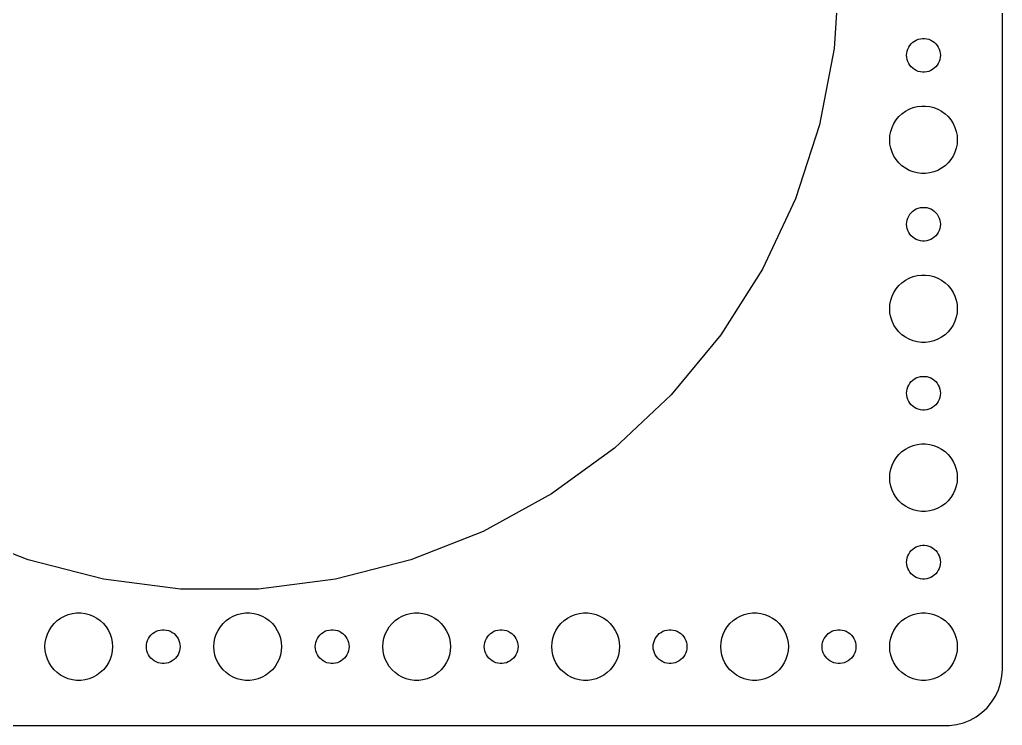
# Model space of a CAD drawing. Header units: metres. Extents: x -300 to 300, y -67 to 67.
# Drawn here: x 212.3 to 299.5, y -67 to -4.3 of the extents above; entities that cross this region are included whole.
import ezdxf

# ---------------------------------------------------------------- set-up
doc = ezdxf.new("R2010")
doc.units = ezdxf.units.M

msp = doc.modelspace()

# ---------------------------------------------------------------- linework, layer by layer
for p, q in [((299.5, -62), (299.5, 62)), ((285, 0), (284.566, -6.89333)), ((291.861, -6.14275), (292.036, -6.07341)), ((292.036, -6.07341), (292.219, -6.02657)), ((292.219, -6.02657), (292.406, -6.00294)), ((292.406, -6.00294), (292.594, -6.00294)), ((292.594, -6.00294), (292.781, -6.02657)), ((292.781, -6.02657), (292.964, -6.07341)), ((292.964, -6.07341), (293.139, -6.14275)), ((284.566, -6.89333), (283.272, -13.6779)), ((291.047, -7.12695), (291.105, -6.9478)), ((291.105, -6.9478), (291.186, -6.77736)), ((291.186, -6.77736), (291.286, -6.61832)), ((291.286, -6.61832), (291.407, -6.47318)), ((291.407, -6.47318), (291.544, -6.34422)), ((291.544, -6.34422), (291.696, -6.23351)), ((291.696, -6.23351), (291.861, -6.14275)), ((293.139, -6.14275), (293.304, -6.23351)), ((293.304, -6.23351), (293.456, -6.34422)), ((293.456, -6.34422), (293.593, -6.47318)), ((293.593, -6.47318), (293.714, -6.61832)), ((293.714, -6.61832), (293.814, -6.77736)), ((293.814, -6.77736), (293.895, -6.9478)), ((293.895, -6.9478), (293.953, -7.12695)), ((291, -7.5), (291.012, -7.312)), ((291.012, -7.68799), (291, -7.5)), ((291.012, -7.312), (291.047, -7.12695)), ((291.047, -7.87303), (291.012, -7.68799)), ((293.953, -7.12695), (293.988, -7.312)), ((293.988, -7.68799), (293.953, -7.87303)), ((293.988, -7.312), (294, -7.5)), ((294, -7.5), (293.988, -7.68799)), ((291.105, -8.05219), (291.047, -7.87303)), ((291.186, -8.22263), (291.105, -8.05219)), ((291.286, -8.38167), (291.186, -8.22263)), ((291.407, -8.52681), (291.286, -8.38167)), ((291.544, -8.65576), (291.407, -8.52681)), ((291.696, -8.76648), (291.544, -8.65576)), ((293.456, -8.65576), (293.304, -8.76648)), ((293.593, -8.52681), (293.456, -8.65576)), ((293.714, -8.38167), (293.593, -8.52681)), ((293.814, -8.22263), (293.714, -8.38167)), ((293.895, -8.05219), (293.814, -8.22263)), ((293.953, -7.87303), (293.895, -8.05219)), ((291.861, -8.85724), (291.696, -8.76648)), ((292.036, -8.92657), (291.861, -8.85724)), ((292.219, -8.97342), (292.036, -8.92657)), ((292.406, -8.99704), (292.219, -8.97342)), ((292.594, -8.99704), (292.406, -8.99704)), ((292.781, -8.97342), (292.594, -8.99704)), ((292.964, -8.92657), (292.781, -8.97342)), ((293.139, -8.85724), (292.964, -8.92657)), ((293.304, -8.76648), (293.139, -8.85724)), ((291.223, -12.2855), (291.573, -12.1468)), ((291.573, -12.1468), (291.938, -12.0531)), ((291.938, -12.0531), (292.312, -12.0059)), ((292.312, -12.0059), (292.688, -12.0059)), ((292.688, -12.0059), (293.062, -12.0531)), ((293.062, -12.0531), (293.427, -12.1468)), ((293.427, -12.1468), (293.777, -12.2855)), ((290.073, -13.2366), (290.313, -12.9464)), ((290.313, -12.9464), (290.588, -12.6884)), ((290.588, -12.6884), (290.893, -12.467)), ((290.893, -12.467), (291.223, -12.2855)), ((293.777, -12.2855), (294.107, -12.467)), ((294.107, -12.467), (294.412, -12.6884)), ((294.412, -12.6884), (294.687, -12.9464)), ((294.687, -12.9464), (294.927, -13.2366)), ((283.272, -13.6779), (281.138, -20.2468)), ((289.594, -14.2539), (289.711, -13.8956)), ((289.711, -13.8956), (289.871, -13.5547)), ((289.871, -13.5547), (290.073, -13.2366)), ((294.927, -13.2366), (295.129, -13.5547)), ((295.129, -13.5547), (295.289, -13.8956)), ((295.289, -13.8956), (295.406, -14.2539)), ((289.5, -15), (289.524, -14.624)), ((289.524, -14.624), (289.594, -14.2539)), ((295.406, -14.2539), (295.476, -14.624)), ((295.476, -14.624), (295.5, -15)), ((289.524, -15.376), (289.5, -15)), ((289.594, -15.7461), (289.524, -15.376)), ((295.476, -15.376), (295.406, -15.7461)), ((295.5, -15), (295.476, -15.376)), ((289.711, -16.1044), (289.594, -15.7461)), ((289.871, -16.4453), (289.711, -16.1044)), ((290.073, -16.7634), (289.871, -16.4453)), ((295.129, -16.4453), (294.927, -16.7634)), ((295.289, -16.1044), (295.129, -16.4453)), ((295.406, -15.7461), (295.289, -16.1044)), ((290.313, -17.0536), (290.073, -16.7634)), ((290.588, -17.3115), (290.313, -17.0536)), ((290.893, -17.533), (290.588, -17.3115)), ((294.412, -17.3115), (294.107, -17.533)), ((294.687, -17.0536), (294.412, -17.3115)), ((294.927, -16.7634), (294.687, -17.0536)), ((291.223, -17.7145), (290.893, -17.533)), ((291.573, -17.8532), (291.223, -17.7145)), ((291.938, -17.9469), (291.573, -17.8532)), ((292.312, -17.9941), (291.938, -17.9469)), ((292.688, -17.9941), (292.312, -17.9941)), ((293.062, -17.9469), (292.688, -17.9941)), ((293.427, -17.8532), (293.062, -17.9469)), ((293.777, -17.7145), (293.427, -17.8532)), ((294.107, -17.533), (293.777, -17.7145)), ((281.138, -20.2468), (278.197, -26.4964)), ((291.105, -21.9478), (291.186, -21.7774)), ((291.186, -21.7774), (291.286, -21.6183)), ((291.286, -21.6183), (291.407, -21.4732)), ((291.407, -21.4732), (291.544, -21.3442)), ((291.544, -21.3442), (291.696, -21.2335)), ((291.696, -21.2335), (291.861, -21.1427)), ((291.861, -21.1427), (292.036, -21.0734)), ((292.036, -21.0734), (292.219, -21.0266)), ((292.219, -21.0266), (292.406, -21.003)), ((292.406, -21.003), (292.594, -21.003)), ((292.594, -21.003), (292.781, -21.0266)), ((292.781, -21.0266), (292.964, -21.0734)), ((292.964, -21.0734), (293.139, -21.1427)), ((293.139, -21.1427), (293.304, -21.2335)), ((293.304, -21.2335), (293.456, -21.3442)), ((293.456, -21.3442), (293.593, -21.4732)), ((293.593, -21.4732), (293.714, -21.6183)), ((293.714, -21.6183), (293.814, -21.7774)), ((293.814, -21.7774), (293.895, -21.9478)), ((291, -22.5), (291.012, -22.312)), ((291.012, -22.688), (291, -22.5)), ((291.012, -22.312), (291.047, -22.127)), ((291.047, -22.127), (291.105, -21.9478)), ((293.895, -21.9478), (293.953, -22.127)), ((293.953, -22.127), (293.988, -22.312)), ((293.988, -22.312), (294, -22.5)), ((294, -22.5), (293.988, -22.688)), ((291.047, -22.873), (291.012, -22.688)), ((291.105, -23.0522), (291.047, -22.873)), ((291.186, -23.2226), (291.105, -23.0522)), ((291.286, -23.3817), (291.186, -23.2226)), ((291.407, -23.5268), (291.286, -23.3817)), ((291.544, -23.6558), (291.407, -23.5268)), ((293.593, -23.5268), (293.456, -23.6558)), ((293.714, -23.3817), (293.593, -23.5268)), ((293.814, -23.2226), (293.714, -23.3817)), ((293.895, -23.0522), (293.814, -23.2226)), ((293.953, -22.873), (293.895, -23.0522)), ((293.988, -22.688), (293.953, -22.873)), ((291.696, -23.7665), (291.544, -23.6558)), ((291.861, -23.8572), (291.696, -23.7665)), ((292.036, -23.9266), (291.861, -23.8572)), ((292.219, -23.9734), (292.036, -23.9266)), ((292.406, -23.997), (292.219, -23.9734)), ((292.594, -23.997), (292.406, -23.997)), ((292.781, -23.9734), (292.594, -23.997)), ((292.964, -23.9266), (292.781, -23.9734)), ((293.139, -23.8572), (292.964, -23.9266)), ((293.304, -23.7665), (293.139, -23.8572)), ((293.456, -23.6558), (293.304, -23.7665)), ((278.197, -26.4964), (274.496, -32.3282)), ((291.938, -27.0531), (292.312, -27.0059)), ((292.312, -27.0059), (292.688, -27.0059)), ((292.688, -27.0059), (293.062, -27.0531)), ((290.313, -27.9464), (290.588, -27.6884)), ((290.588, -27.6884), (290.893, -27.467)), ((290.893, -27.467), (291.223, -27.2855)), ((291.223, -27.2855), (291.573, -27.1468)), ((291.573, -27.1468), (291.938, -27.0531)), ((293.062, -27.0531), (293.427, -27.1468)), ((293.427, -27.1468), (293.777, -27.2855)), ((293.777, -27.2855), (294.107, -27.467)), ((294.107, -27.467), (294.412, -27.6884)), ((294.412, -27.6884), (294.687, -27.9464)), ((289.711, -28.8956), (289.871, -28.5547)), ((289.871, -28.5547), (290.073, -28.2366)), ((290.073, -28.2366), (290.313, -27.9464)), ((294.687, -27.9464), (294.927, -28.2366)), ((294.927, -28.2366), (295.129, -28.5547)), ((295.129, -28.5547), (295.289, -28.8956)), ((289.5, -30), (289.524, -29.624)), ((289.524, -29.624), (289.594, -29.2539)), ((289.594, -29.2539), (289.711, -28.8956)), ((295.289, -28.8956), (295.406, -29.2539)), ((295.406, -29.2539), (295.476, -29.624)), ((295.476, -29.624), (295.5, -30)), ((289.524, -30.376), (289.5, -30)), ((289.594, -30.7461), (289.524, -30.376)), ((295.476, -30.376), (295.406, -30.7461)), ((295.5, -30), (295.476, -30.376)), ((289.711, -31.1044), (289.594, -30.7461)), ((289.871, -31.4453), (289.711, -31.1044)), ((295.289, -31.1044), (295.129, -31.4453)), ((295.406, -30.7461), (295.289, -31.1044)), ((290.073, -31.7634), (289.871, -31.4453)), ((290.313, -32.0536), (290.073, -31.7634)), ((290.588, -32.3115), (290.313, -32.0536)), ((294.687, -32.0536), (294.412, -32.3115)), ((294.927, -31.7634), (294.687, -32.0536)), ((295.129, -31.4453), (294.927, -31.7634)), ((274.496, -32.3282), (270.093, -37.6501)), ((290.893, -32.533), (290.588, -32.3115)), ((291.223, -32.7145), (290.893, -32.533)), ((291.573, -32.8532), (291.223, -32.7145)), ((291.938, -32.9469), (291.573, -32.8532)), ((292.312, -32.9941), (291.938, -32.9469)), ((292.688, -32.9941), (292.312, -32.9941)), ((293.062, -32.9469), (292.688, -32.9941)), ((293.427, -32.8532), (293.062, -32.9469)), ((293.777, -32.7145), (293.427, -32.8532)), ((294.107, -32.533), (293.777, -32.7145)), ((294.412, -32.3115), (294.107, -32.533)), ((291.186, -36.7774), (291.286, -36.6183)), ((291.286, -36.6183), (291.407, -36.4732)), ((291.407, -36.4732), (291.544, -36.3442)), ((291.544, -36.3442), (291.696, -36.2335)), ((291.696, -36.2335), (291.861, -36.1428)), ((291.861, -36.1428), (292.036, -36.0734)), ((292.036, -36.0734), (292.219, -36.0266)), ((292.219, -36.0266), (292.406, -36.003)), ((292.406, -36.003), (292.594, -36.003)), ((292.594, -36.003), (292.781, -36.0266)), ((292.781, -36.0266), (292.964, -36.0734)), ((292.964, -36.0734), (293.139, -36.1428)), ((293.139, -36.1428), (293.304, -36.2335)), ((293.304, -36.2335), (293.456, -36.3442)), ((293.456, -36.3442), (293.593, -36.4732)), ((293.593, -36.4732), (293.714, -36.6183)), ((293.714, -36.6183), (293.814, -36.7774)), ((291, -37.5), (291.012, -37.312)), ((291.012, -37.688), (291, -37.5)), ((291.012, -37.312), (291.047, -37.127)), ((291.047, -37.127), (291.105, -36.9478)), ((291.105, -36.9478), (291.186, -36.7774)), ((293.814, -36.7774), (293.895, -36.9478)), ((293.895, -36.9478), (293.953, -37.127)), ((293.953, -37.127), (293.988, -37.312)), ((293.988, -37.312), (294, -37.5)), ((294, -37.5), (293.988, -37.688)), ((270.093, -37.6501), (265.058, -42.3782)), ((291.047, -37.873), (291.012, -37.688)), ((291.105, -38.0522), (291.047, -37.873)), ((291.186, -38.2226), (291.105, -38.0522)), ((291.286, -38.3817), (291.186, -38.2226)), ((291.407, -38.5268), (291.286, -38.3817)), ((293.714, -38.3817), (293.593, -38.5268)), ((293.814, -38.2226), (293.714, -38.3817)), ((293.895, -38.0522), (293.814, -38.2226)), ((293.953, -37.873), (293.895, -38.0522)), ((293.988, -37.688), (293.953, -37.873)), ((291.544, -38.6558), (291.407, -38.5268)), ((291.696, -38.7665), (291.544, -38.6558)), ((291.861, -38.8572), (291.696, -38.7665)), ((292.036, -38.9266), (291.861, -38.8572)), ((292.219, -38.9734), (292.036, -38.9266)), ((292.406, -38.997), (292.219, -38.9734)), ((292.594, -38.997), (292.406, -38.997)), ((292.781, -38.9734), (292.594, -38.997)), ((292.964, -38.9266), (292.781, -38.9734)), ((293.139, -38.8572), (292.964, -38.9266)), ((293.304, -38.7665), (293.139, -38.8572)), ((293.456, -38.6558), (293.304, -38.7665)), ((293.593, -38.5268), (293.456, -38.6558)), ((265.058, -42.3782), (259.47, -46.438)), ((290.313, -42.9464), (290.588, -42.6885)), ((290.588, -42.6885), (290.893, -42.467)), ((290.893, -42.467), (291.223, -42.2855)), ((291.223, -42.2855), (291.573, -42.1468)), ((291.573, -42.1468), (291.938, -42.0531)), ((291.938, -42.0531), (292.312, -42.0059)), ((292.312, -42.0059), (292.688, -42.0059)), ((292.688, -42.0059), (293.062, -42.0531)), ((293.062, -42.0531), (293.427, -42.1468)), ((293.427, -42.1468), (293.777, -42.2855)), ((293.777, -42.2855), (294.107, -42.467)), ((294.107, -42.467), (294.412, -42.6885)), ((294.412, -42.6885), (294.687, -42.9464)), ((289.711, -43.8956), (289.871, -43.5547)), ((289.871, -43.5547), (290.073, -43.2366)), ((290.073, -43.2366), (290.313, -42.9464)), ((294.687, -42.9464), (294.927, -43.2366)), ((294.927, -43.2366), (295.129, -43.5547)), ((295.129, -43.5547), (295.289, -43.8956)), ((289.524, -44.624), (289.594, -44.2539)), ((289.594, -44.2539), (289.711, -43.8956)), ((295.289, -43.8956), (295.406, -44.2539)), ((295.406, -44.2539), (295.476, -44.624)), ((289.5, -45), (289.524, -44.624)), ((289.524, -45.376), (289.5, -45)), ((295.476, -44.624), (295.5, -45)), ((295.5, -45), (295.476, -45.376)), ((289.594, -45.7461), (289.524, -45.376)), ((289.711, -46.1044), (289.594, -45.7461)), ((289.871, -46.4453), (289.711, -46.1044)), ((295.289, -46.1044), (295.129, -46.4453)), ((295.406, -45.7461), (295.289, -46.1044)), ((295.476, -45.376), (295.406, -45.7461)), ((259.47, -46.438), (253.418, -49.7655)), ((290.073, -46.7634), (289.871, -46.4453)), ((290.313, -47.0536), (290.073, -46.7634)), ((290.588, -47.3115), (290.313, -47.0536)), ((294.687, -47.0536), (294.412, -47.3115)), ((294.927, -46.7634), (294.687, -47.0536)), ((295.129, -46.4453), (294.927, -46.7634)), ((290.893, -47.533), (290.588, -47.3115)), ((291.223, -47.7145), (290.893, -47.533)), ((291.573, -47.8532), (291.223, -47.7145)), ((291.938, -47.9469), (291.573, -47.8532)), ((292.312, -47.9941), (291.938, -47.9469)), ((293.062, -47.9469), (292.688, -47.9941)), ((293.427, -47.8532), (293.062, -47.9469)), ((293.777, -47.7145), (293.427, -47.8532)), ((294.107, -47.533), (293.777, -47.7145)), ((294.412, -47.3115), (294.107, -47.533)), ((292.688, -47.9941), (292.312, -47.9941)), ((213.004, -52.3081), (206.582, -49.7655)), ((253.418, -49.7655), (246.996, -52.3081)), ((291.286, -51.6183), (291.407, -51.4732)), ((291.407, -51.4732), (291.544, -51.3442)), ((291.544, -51.3442), (291.696, -51.2335)), ((291.696, -51.2335), (291.861, -51.1428)), ((291.861, -51.1428), (292.036, -51.0734)), ((292.036, -51.0734), (292.219, -51.0266)), ((292.219, -51.0266), (292.406, -51.003)), ((292.406, -51.003), (292.594, -51.003)), ((292.594, -51.003), (292.781, -51.0266)), ((292.781, -51.0266), (292.964, -51.0734)), ((292.964, -51.0734), (293.139, -51.1428)), ((293.139, -51.1428), (293.304, -51.2335)), ((293.304, -51.2335), (293.456, -51.3442)), ((293.456, -51.3442), (293.593, -51.4732)), ((293.593, -51.4732), (293.714, -51.6183)), ((219.694, -54.0258), (213.004, -52.3081)), ((246.996, -52.3081), (240.306, -54.0258)), ((291, -52.5), (291.012, -52.312)), ((291.012, -52.312), (291.047, -52.127)), ((291.047, -52.127), (291.105, -51.9478)), ((291.105, -51.9478), (291.186, -51.7774)), ((291.186, -51.7774), (291.286, -51.6183)), ((293.714, -51.6183), (293.814, -51.7774)), ((293.814, -51.7774), (293.895, -51.9478)), ((293.895, -51.9478), (293.953, -52.127)), ((293.953, -52.127), (293.988, -52.312)), ((293.988, -52.312), (294, -52.5)), ((291.012, -52.688), (291, -52.5)), ((291.047, -52.873), (291.012, -52.688)), ((291.105, -53.0522), (291.047, -52.873)), ((291.186, -53.2226), (291.105, -53.0522)), ((293.895, -53.0522), (293.814, -53.2226)), ((293.953, -52.873), (293.895, -53.0522)), ((293.988, -52.688), (293.953, -52.873)), ((294, -52.5), (293.988, -52.688)), ((226.547, -54.8915), (219.694, -54.0258)), ((240.306, -54.0258), (233.453, -54.8915)), ((291.286, -53.3817), (291.186, -53.2226)), ((291.407, -53.5268), (291.286, -53.3817)), ((291.544, -53.6558), (291.407, -53.5268)), ((291.696, -53.7665), (291.544, -53.6558)), ((291.861, -53.8572), (291.696, -53.7665)), ((292.036, -53.9266), (291.861, -53.8572)), ((292.219, -53.9734), (292.036, -53.9266)), ((292.406, -53.997), (292.219, -53.9734)), ((292.594, -53.997), (292.406, -53.997)), ((292.781, -53.9734), (292.594, -53.997)), ((292.964, -53.9266), (292.781, -53.9734)), ((293.139, -53.8572), (292.964, -53.9266)), ((293.304, -53.7665), (293.139, -53.8572)), ((293.456, -53.6558), (293.304, -53.7665)), ((293.593, -53.5268), (293.456, -53.6558)), ((293.714, -53.3817), (293.593, -53.5268)), ((293.814, -53.2226), (293.714, -53.3817)), ((233.453, -54.8915), (226.547, -54.8915)), ((215.588, -57.6885), (215.893, -57.467)), ((215.893, -57.467), (216.223, -57.2855)), ((216.223, -57.2855), (216.573, -57.1468)), ((216.573, -57.1468), (216.938, -57.0531)), ((216.938, -57.0531), (217.312, -57.0059)), ((217.312, -57.0059), (217.688, -57.0059)), ((217.688, -57.0059), (218.062, -57.0531)), ((218.062, -57.0531), (218.427, -57.1468)), ((218.427, -57.1468), (218.777, -57.2855)), ((218.777, -57.2855), (219.107, -57.467)), ((219.107, -57.467), (219.412, -57.6885)), ((230.588, -57.6885), (230.893, -57.467)), ((230.893, -57.467), (231.223, -57.2855)), ((231.223, -57.2855), (231.573, -57.1468)), ((231.573, -57.1468), (231.938, -57.0531)), ((231.938, -57.0531), (232.312, -57.0059)), ((232.312, -57.0059), (232.688, -57.0059)), ((232.688, -57.0059), (233.062, -57.0531)), ((233.062, -57.0531), (233.427, -57.1468)), ((233.427, -57.1468), (233.777, -57.2855)), ((233.777, -57.2855), (234.107, -57.467)), ((234.107, -57.467), (234.412, -57.6885)), ((245.588, -57.6885), (245.893, -57.467)), ((245.893, -57.467), (246.223, -57.2855)), ((246.223, -57.2855), (246.573, -57.1468)), ((246.573, -57.1468), (246.938, -57.0531)), ((246.938, -57.0531), (247.312, -57.0059)), ((247.312, -57.0059), (247.688, -57.0059)), ((247.688, -57.0059), (248.062, -57.0531)), ((248.062, -57.0531), (248.427, -57.1468)), ((248.427, -57.1468), (248.777, -57.2855)), ((248.777, -57.2855), (249.107, -57.467)), ((249.107, -57.467), (249.412, -57.6885)), ((260.588, -57.6885), (260.893, -57.467)), ((260.893, -57.467), (261.223, -57.2855)), ((261.223, -57.2855), (261.573, -57.1468)), ((261.573, -57.1468), (261.938, -57.0531)), ((261.938, -57.0531), (262.312, -57.0059)), ((262.312, -57.0059), (262.688, -57.0059)), ((262.688, -57.0059), (263.062, -57.0531)), ((263.062, -57.0531), (263.427, -57.1468)), ((263.427, -57.1468), (263.777, -57.2855)), ((263.777, -57.2855), (264.107, -57.467)), ((264.107, -57.467), (264.412, -57.6885)), ((275.588, -57.6885), (275.893, -57.467)), ((275.893, -57.467), (276.223, -57.2855)), ((276.223, -57.2855), (276.573, -57.1468)), ((276.573, -57.1468), (276.938, -57.0531)), ((276.938, -57.0531), (277.312, -57.0059)), ((277.312, -57.0059), (277.688, -57.0059)), ((277.688, -57.0059), (278.062, -57.0531)), ((278.062, -57.0531), (278.427, -57.1468)), ((278.427, -57.1468), (278.777, -57.2855)), ((278.777, -57.2855), (279.107, -57.467)), ((279.107, -57.467), (279.412, -57.6885)), ((290.588, -57.6885), (290.893, -57.467)), ((290.893, -57.467), (291.223, -57.2855)), ((291.223, -57.2855), (291.573, -57.1468)), ((291.573, -57.1468), (291.938, -57.0531)), ((291.938, -57.0531), (292.312, -57.0059)), ((292.312, -57.0059), (292.688, -57.0059)), ((292.688, -57.0059), (293.062, -57.0531)), ((293.062, -57.0531), (293.427, -57.1468)), ((293.427, -57.1468), (293.777, -57.2855)), ((293.777, -57.2855), (294.107, -57.467)), ((294.107, -57.467), (294.412, -57.6885)), ((214.871, -58.5547), (215.073, -58.2366)), ((215.073, -58.2366), (215.313, -57.9464)), ((215.313, -57.9464), (215.588, -57.6885)), ((219.412, -57.6885), (219.687, -57.9464)), ((219.687, -57.9464), (219.927, -58.2366)), ((219.927, -58.2366), (220.129, -58.5547)), ((229.871, -58.5547), (230.073, -58.2366)), ((230.073, -58.2366), (230.313, -57.9464)), ((230.313, -57.9464), (230.588, -57.6885)), ((234.412, -57.6885), (234.687, -57.9464)), ((234.687, -57.9464), (234.927, -58.2366)), ((234.927, -58.2366), (235.129, -58.5547)), ((244.871, -58.5547), (245.073, -58.2366)), ((245.073, -58.2366), (245.313, -57.9464)), ((245.313, -57.9464), (245.588, -57.6885)), ((249.412, -57.6885), (249.687, -57.9464)), ((249.687, -57.9464), (249.927, -58.2366)), ((249.927, -58.2366), (250.129, -58.5547)), ((259.871, -58.5547), (260.073, -58.2366)), ((260.073, -58.2366), (260.313, -57.9464)), ((260.313, -57.9464), (260.588, -57.6885)), ((264.412, -57.6885), (264.687, -57.9464)), ((264.687, -57.9464), (264.927, -58.2366)), ((264.927, -58.2366), (265.129, -58.5547)), ((274.871, -58.5547), (275.073, -58.2366)), ((275.073, -58.2366), (275.313, -57.9464)), ((275.313, -57.9464), (275.588, -57.6885)), ((279.412, -57.6885), (279.687, -57.9464)), ((279.687, -57.9464), (279.927, -58.2366)), ((279.927, -58.2366), (280.129, -58.5547)), ((289.871, -58.5547), (290.073, -58.2366)), ((290.073, -58.2366), (290.313, -57.9464)), ((290.313, -57.9464), (290.588, -57.6885)), ((294.412, -57.6885), (294.687, -57.9464)), ((294.687, -57.9464), (294.927, -58.2366)), ((294.927, -58.2366), (295.129, -58.5547)), ((214.524, -59.624), (214.594, -59.2539)), ((214.594, -59.2539), (214.711, -58.8956)), ((214.711, -58.8956), (214.871, -58.5547)), ((220.129, -58.5547), (220.289, -58.8956)), ((220.289, -58.8956), (220.406, -59.2539)), ((220.406, -59.2539), (220.476, -59.624)), ((223.605, -59.4478), (223.686, -59.2774)), ((223.686, -59.2774), (223.786, -59.1183)), ((223.786, -59.1183), (223.907, -58.9732)), ((223.907, -58.9732), (224.044, -58.8442)), ((224.044, -58.8442), (224.196, -58.7335)), ((224.196, -58.7335), (224.361, -58.6428)), ((224.361, -58.6428), (224.536, -58.5734)), ((224.536, -58.5734), (224.719, -58.5266)), ((224.719, -58.5266), (224.906, -58.503)), ((224.906, -58.503), (225.094, -58.503)), ((225.094, -58.503), (225.281, -58.5266)), ((225.281, -58.5266), (225.464, -58.5734)), ((225.464, -58.5734), (225.639, -58.6428)), ((225.639, -58.6428), (225.804, -58.7335)), ((225.804, -58.7335), (225.956, -58.8442)), ((225.956, -58.8442), (226.093, -58.9732)), ((226.093, -58.9732), (226.214, -59.1183)), ((226.214, -59.1183), (226.314, -59.2774)), ((226.314, -59.2774), (226.395, -59.4478)), ((229.524, -59.624), (229.594, -59.2539)), ((229.594, -59.2539), (229.711, -58.8956)), ((229.711, -58.8956), (229.871, -58.5547)), ((235.129, -58.5547), (235.289, -58.8956)), ((235.289, -58.8956), (235.406, -59.2539)), ((235.406, -59.2539), (235.476, -59.624)), ((238.605, -59.4478), (238.686, -59.2774)), ((238.686, -59.2774), (238.786, -59.1183)), ((238.786, -59.1183), (238.907, -58.9732)), ((238.907, -58.9732), (239.044, -58.8442)), ((239.044, -58.8442), (239.196, -58.7335)), ((239.196, -58.7335), (239.361, -58.6428)), ((239.361, -58.6428), (239.536, -58.5734)), ((239.536, -58.5734), (239.719, -58.5266)), ((239.719, -58.5266), (239.906, -58.503)), ((239.906, -58.503), (240.094, -58.503)), ((240.094, -58.503), (240.281, -58.5266)), ((240.281, -58.5266), (240.464, -58.5734)), ((240.464, -58.5734), (240.639, -58.6428)), ((240.639, -58.6428), (240.804, -58.7335)), ((240.804, -58.7335), (240.956, -58.8442)), ((240.956, -58.8442), (241.093, -58.9732)), ((241.093, -58.9732), (241.214, -59.1183)), ((241.214, -59.1183), (241.314, -59.2774)), ((241.314, -59.2774), (241.395, -59.4478)), ((244.524, -59.624), (244.594, -59.2539)), ((244.594, -59.2539), (244.711, -58.8956)), ((244.711, -58.8956), (244.871, -58.5547)), ((250.129, -58.5547), (250.289, -58.8956)), ((250.289, -58.8956), (250.406, -59.2539)), ((250.406, -59.2539), (250.476, -59.624)), ((253.605, -59.4478), (253.686, -59.2774)), ((253.686, -59.2774), (253.786, -59.1183)), ((253.786, -59.1183), (253.907, -58.9732)), ((253.907, -58.9732), (254.044, -58.8442)), ((254.044, -58.8442), (254.196, -58.7335)), ((254.196, -58.7335), (254.361, -58.6428)), ((254.361, -58.6428), (254.536, -58.5734)), ((254.536, -58.5734), (254.719, -58.5266)), ((254.719, -58.5266), (254.906, -58.503)), ((254.906, -58.503), (255.094, -58.503)), ((255.094, -58.503), (255.281, -58.5266)), ((255.281, -58.5266), (255.464, -58.5734)), ((255.464, -58.5734), (255.639, -58.6428)), ((255.639, -58.6428), (255.804, -58.7335)), ((255.804, -58.7335), (255.956, -58.8442)), ((255.956, -58.8442), (256.093, -58.9732)), ((256.093, -58.9732), (256.214, -59.1183)), ((256.214, -59.1183), (256.314, -59.2774)), ((256.314, -59.2774), (256.395, -59.4478)), ((259.524, -59.624), (259.594, -59.2539)), ((259.594, -59.2539), (259.711, -58.8956)), ((259.711, -58.8956), (259.871, -58.5547)), ((265.129, -58.5547), (265.289, -58.8956)), ((265.289, -58.8956), (265.406, -59.2539)), ((265.406, -59.2539), (265.476, -59.624)), ((268.605, -59.4478), (268.686, -59.2774)), ((268.686, -59.2774), (268.786, -59.1183)), ((268.786, -59.1183), (268.907, -58.9732)), ((268.907, -58.9732), (269.044, -58.8442)), ((269.044, -58.8442), (269.196, -58.7335)), ((269.196, -58.7335), (269.361, -58.6428)), ((269.361, -58.6428), (269.536, -58.5734)), ((269.536, -58.5734), (269.719, -58.5266)), ((269.719, -58.5266), (269.906, -58.503)), ((269.906, -58.503), (270.094, -58.503)), ((270.094, -58.503), (270.281, -58.5266)), ((270.281, -58.5266), (270.464, -58.5734)), ((270.464, -58.5734), (270.639, -58.6428)), ((270.639, -58.6428), (270.804, -58.7335)), ((270.804, -58.7335), (270.956, -58.8442)), ((270.956, -58.8442), (271.093, -58.9732)), ((271.093, -58.9732), (271.214, -59.1183)), ((271.214, -59.1183), (271.314, -59.2774)), ((271.314, -59.2774), (271.395, -59.4478)), ((274.524, -59.624), (274.594, -59.2539)), ((274.594, -59.2539), (274.711, -58.8956)), ((274.711, -58.8956), (274.871, -58.5547)), ((280.129, -58.5547), (280.289, -58.8956)), ((280.289, -58.8956), (280.406, -59.2539)), ((280.406, -59.2539), (280.476, -59.624)), ((283.605, -59.4478), (283.686, -59.2774)), ((283.686, -59.2774), (283.786, -59.1183)), ((283.786, -59.1183), (283.907, -58.9732)), ((283.907, -58.9732), (284.044, -58.8442)), ((284.044, -58.8442), (284.196, -58.7335)), ((284.196, -58.7335), (284.361, -58.6428)), ((284.361, -58.6428), (284.536, -58.5734)), ((284.536, -58.5734), (284.719, -58.5266)), ((284.719, -58.5266), (284.906, -58.503)), ((284.906, -58.503), (285.094, -58.503)), ((285.094, -58.503), (285.281, -58.5266)), ((285.281, -58.5266), (285.464, -58.5734)), ((285.464, -58.5734), (285.639, -58.6428)), ((285.639, -58.6428), (285.804, -58.7335)), ((285.804, -58.7335), (285.956, -58.8442)), ((285.956, -58.8442), (286.093, -58.9732)), ((286.093, -58.9732), (286.214, -59.1183)), ((286.214, -59.1183), (286.314, -59.2774)), ((286.314, -59.2774), (286.395, -59.4478)), ((289.524, -59.624), (289.594, -59.2539)), ((289.594, -59.2539), (289.711, -58.8956)), ((289.711, -58.8956), (289.871, -58.5547)), ((295.129, -58.5547), (295.289, -58.8956)), ((295.289, -58.8956), (295.406, -59.2539)), ((295.406, -59.2539), (295.476, -59.624)), ((214.5, -60), (214.524, -59.624)), ((214.524, -60.376), (214.5, -60)), ((220.476, -59.624), (220.5, -60)), ((220.5, -60), (220.476, -60.376)), ((223.5, -60), (223.512, -59.812)), ((223.512, -60.188), (223.5, -60)), ((223.512, -59.812), (223.547, -59.627)), ((223.547, -60.373), (223.512, -60.188)), ((223.547, -59.627), (223.605, -59.4478)), ((226.395, -59.4478), (226.453, -59.627)), ((226.453, -59.627), (226.488, -59.812)), ((226.488, -60.188), (226.453, -60.373)), ((226.488, -59.812), (226.5, -60)), ((226.5, -60), (226.488, -60.188)), ((229.5, -60), (229.524, -59.624)), ((229.524, -60.376), (229.5, -60)), ((235.476, -59.624), (235.5, -60)), ((235.5, -60), (235.476, -60.376)), ((238.5, -60), (238.512, -59.812)), ((238.512, -60.188), (238.5, -60)), ((238.512, -59.812), (238.547, -59.627)), ((238.547, -60.373), (238.512, -60.188)), ((238.547, -59.627), (238.605, -59.4478)), ((241.395, -59.4478), (241.453, -59.627)), ((241.453, -59.627), (241.488, -59.812)), ((241.488, -60.188), (241.453, -60.373)), ((241.488, -59.812), (241.5, -60)), ((241.5, -60), (241.488, -60.188)), ((244.5, -60), (244.524, -59.624)), ((244.524, -60.376), (244.5, -60)), ((250.476, -59.624), (250.5, -60)), ((250.5, -60), (250.476, -60.376)), ((253.5, -60), (253.512, -59.812)), ((253.512, -60.188), (253.5, -60)), ((253.512, -59.812), (253.547, -59.627)), ((253.547, -60.373), (253.512, -60.188)), ((253.547, -59.627), (253.605, -59.4478)), ((256.395, -59.4478), (256.453, -59.627)), ((256.453, -59.627), (256.488, -59.812)), ((256.488, -60.188), (256.453, -60.373)), ((256.488, -59.812), (256.5, -60)), ((256.5, -60), (256.488, -60.188)), ((259.5, -60), (259.524, -59.624)), ((259.524, -60.376), (259.5, -60)), ((265.476, -59.624), (265.5, -60)), ((265.5, -60), (265.476, -60.376)), ((268.5, -60), (268.512, -59.812)), ((268.512, -60.188), (268.5, -60)), ((268.512, -59.812), (268.547, -59.627)), ((268.547, -60.373), (268.512, -60.188)), ((268.547, -59.627), (268.605, -59.4478)), ((271.395, -59.4478), (271.453, -59.627)), ((271.453, -59.627), (271.488, -59.812)), ((271.488, -60.188), (271.453, -60.373)), ((271.488, -59.812), (271.5, -60)), ((271.5, -60), (271.488, -60.188)), ((274.5, -60), (274.524, -59.624)), ((274.524, -60.376), (274.5, -60)), ((280.476, -59.624), (280.5, -60)), ((280.5, -60), (280.476, -60.376)), ((283.5, -60), (283.512, -59.812)), ((283.512, -60.188), (283.5, -60)), ((283.512, -59.812), (283.547, -59.627)), ((283.547, -60.373), (283.512, -60.188)), ((283.547, -59.627), (283.605, -59.4478)), ((286.395, -59.4478), (286.453, -59.627)), ((286.453, -59.627), (286.488, -59.812)), ((286.488, -60.188), (286.453, -60.373)), ((286.488, -59.812), (286.5, -60)), ((286.5, -60), (286.488, -60.188)), ((289.5, -60), (289.524, -59.624)), ((289.524, -60.376), (289.5, -60)), ((295.476, -59.624), (295.5, -60)), ((295.5, -60), (295.476, -60.376)), ((214.594, -60.7461), (214.524, -60.376)), ((214.711, -61.1044), (214.594, -60.7461)), ((220.406, -60.7461), (220.289, -61.1044)), ((220.476, -60.376), (220.406, -60.7461)), ((223.605, -60.5522), (223.547, -60.373)), ((223.686, -60.7226), (223.605, -60.5522)), ((223.786, -60.8817), (223.686, -60.7226)), ((223.907, -61.0268), (223.786, -60.8817)), ((224.044, -61.1558), (223.907, -61.0268)), ((226.093, -61.0268), (225.956, -61.1558)), ((226.214, -60.8817), (226.093, -61.0268)), ((226.314, -60.7226), (226.214, -60.8817)), ((226.395, -60.5522), (226.314, -60.7226)), ((226.453, -60.373), (226.395, -60.5522)), ((229.594, -60.7461), (229.524, -60.376)), ((229.711, -61.1044), (229.594, -60.7461)), ((235.406, -60.7461), (235.289, -61.1044)), ((235.476, -60.376), (235.406, -60.7461)), ((238.605, -60.5522), (238.547, -60.373)), ((238.686, -60.7226), (238.605, -60.5522)), ((238.786, -60.8817), (238.686, -60.7226)), ((238.907, -61.0268), (238.786, -60.8817)), ((239.044, -61.1558), (238.907, -61.0268)), ((241.093, -61.0268), (240.956, -61.1558)), ((241.214, -60.8817), (241.093, -61.0268)), ((241.314, -60.7226), (241.214, -60.8817)), ((241.395, -60.5522), (241.314, -60.7226)), ((241.453, -60.373), (241.395, -60.5522)), ((244.594, -60.7461), (244.524, -60.376)), ((244.711, -61.1044), (244.594, -60.7461)), ((250.406, -60.7461), (250.289, -61.1044)), ((250.476, -60.376), (250.406, -60.7461)), ((253.605, -60.5522), (253.547, -60.373)), ((253.686, -60.7226), (253.605, -60.5522)), ((253.786, -60.8817), (253.686, -60.7226)), ((253.907, -61.0268), (253.786, -60.8817)), ((254.044, -61.1558), (253.907, -61.0268)), ((256.093, -61.0268), (255.956, -61.1558)), ((256.214, -60.8817), (256.093, -61.0268)), ((256.314, -60.7226), (256.214, -60.8817)), ((256.395, -60.5522), (256.314, -60.7226)), ((256.453, -60.373), (256.395, -60.5522)), ((259.594, -60.7461), (259.524, -60.376)), ((259.711, -61.1044), (259.594, -60.7461)), ((265.406, -60.7461), (265.289, -61.1044)), ((265.476, -60.376), (265.406, -60.7461)), ((268.605, -60.5522), (268.547, -60.373)), ((268.686, -60.7226), (268.605, -60.5522)), ((268.786, -60.8817), (268.686, -60.7226)), ((268.907, -61.0268), (268.786, -60.8817)), ((269.044, -61.1558), (268.907, -61.0268)), ((271.093, -61.0268), (270.956, -61.1558)), ((271.214, -60.8817), (271.093, -61.0268)), ((271.314, -60.7226), (271.214, -60.8817)), ((271.395, -60.5522), (271.314, -60.7226)), ((271.453, -60.373), (271.395, -60.5522)), ((274.594, -60.7461), (274.524, -60.376)), ((274.711, -61.1044), (274.594, -60.7461)), ((280.406, -60.7461), (280.289, -61.1044)), ((280.476, -60.376), (280.406, -60.7461)), ((283.605, -60.5522), (283.547, -60.373)), ((283.686, -60.7226), (283.605, -60.5522)), ((283.786, -60.8817), (283.686, -60.7226)), ((283.907, -61.0268), (283.786, -60.8817)), ((284.044, -61.1558), (283.907, -61.0268)), ((286.093, -61.0268), (285.956, -61.1558)), ((286.214, -60.8817), (286.093, -61.0268)), ((286.314, -60.7226), (286.214, -60.8817)), ((286.395, -60.5522), (286.314, -60.7226)), ((286.453, -60.373), (286.395, -60.5522)), ((289.594, -60.7461), (289.524, -60.376)), ((289.711, -61.1044), (289.594, -60.7461)), ((295.406, -60.7461), (295.289, -61.1044)), ((295.476, -60.376), (295.406, -60.7461)), ((214.871, -61.4453), (214.711, -61.1044)), ((215.073, -61.7634), (214.871, -61.4453)), ((215.313, -62.0536), (215.073, -61.7634)), ((219.927, -61.7634), (219.687, -62.0536)), ((220.129, -61.4453), (219.927, -61.7634)), ((220.289, -61.1044), (220.129, -61.4453)), ((224.196, -61.2665), (224.044, -61.1558)), ((224.361, -61.3572), (224.196, -61.2665)), ((224.536, -61.4266), (224.361, -61.3572)), ((224.719, -61.4734), (224.536, -61.4266)), ((224.906, -61.497), (224.719, -61.4734)), ((225.094, -61.497), (224.906, -61.497)), ((225.281, -61.4734), (225.094, -61.497)), ((225.464, -61.4266), (225.281, -61.4734)), ((225.639, -61.3572), (225.464, -61.4266)), ((225.804, -61.2665), (225.639, -61.3572)), ((225.956, -61.1558), (225.804, -61.2665)), ((229.871, -61.4453), (229.711, -61.1044)), ((230.073, -61.7634), (229.871, -61.4453)), ((230.313, -62.0536), (230.073, -61.7634)), ((234.927, -61.7634), (234.687, -62.0536)), ((235.129, -61.4453), (234.927, -61.7634)), ((235.289, -61.1044), (235.129, -61.4453)), ((239.196, -61.2665), (239.044, -61.1558)), ((239.361, -61.3572), (239.196, -61.2665)), ((239.536, -61.4266), (239.361, -61.3572)), ((239.719, -61.4734), (239.536, -61.4266)), ((239.906, -61.497), (239.719, -61.4734)), ((240.094, -61.497), (239.906, -61.497)), ((240.281, -61.4734), (240.094, -61.497)), ((240.464, -61.4266), (240.281, -61.4734)), ((240.639, -61.3572), (240.464, -61.4266)), ((240.804, -61.2665), (240.639, -61.3572)), ((240.956, -61.1558), (240.804, -61.2665)), ((244.871, -61.4453), (244.711, -61.1044)), ((245.073, -61.7634), (244.871, -61.4453)), ((245.313, -62.0536), (245.073, -61.7634)), ((249.927, -61.7634), (249.687, -62.0536)), ((250.129, -61.4453), (249.927, -61.7634)), ((250.289, -61.1044), (250.129, -61.4453)), ((254.196, -61.2665), (254.044, -61.1558)), ((254.361, -61.3572), (254.196, -61.2665)), ((254.536, -61.4266), (254.361, -61.3572)), ((254.719, -61.4734), (254.536, -61.4266)), ((254.906, -61.497), (254.719, -61.4734)), ((255.094, -61.497), (254.906, -61.497)), ((255.281, -61.4734), (255.094, -61.497)), ((255.464, -61.4266), (255.281, -61.4734)), ((255.639, -61.3572), (255.464, -61.4266)), ((255.804, -61.2665), (255.639, -61.3572)), ((255.956, -61.1558), (255.804, -61.2665)), ((259.871, -61.4453), (259.711, -61.1044)), ((260.073, -61.7634), (259.871, -61.4453)), ((260.313, -62.0536), (260.073, -61.7634)), ((264.927, -61.7634), (264.687, -62.0536)), ((265.129, -61.4453), (264.927, -61.7634)), ((265.289, -61.1044), (265.129, -61.4453)), ((269.196, -61.2665), (269.044, -61.1558)), ((269.361, -61.3572), (269.196, -61.2665)), ((269.536, -61.4266), (269.361, -61.3572)), ((269.719, -61.4734), (269.536, -61.4266)), ((269.906, -61.497), (269.719, -61.4734)), ((270.094, -61.497), (269.906, -61.497)), ((270.281, -61.4734), (270.094, -61.497)), ((270.464, -61.4266), (270.281, -61.4734)), ((270.639, -61.3572), (270.464, -61.4266)), ((270.804, -61.2665), (270.639, -61.3572)), ((270.956, -61.1558), (270.804, -61.2665)), ((274.871, -61.4453), (274.711, -61.1044)), ((275.073, -61.7634), (274.871, -61.4453)), ((275.313, -62.0536), (275.073, -61.7634)), ((279.927, -61.7634), (279.687, -62.0536)), ((280.129, -61.4453), (279.927, -61.7634)), ((280.289, -61.1044), (280.129, -61.4453)), ((284.196, -61.2665), (284.044, -61.1558)), ((284.361, -61.3572), (284.196, -61.2665)), ((284.536, -61.4266), (284.361, -61.3572)), ((284.719, -61.4734), (284.536, -61.4266)), ((284.906, -61.497), (284.719, -61.4734)), ((285.094, -61.497), (284.906, -61.497)), ((285.281, -61.4734), (285.094, -61.497)), ((285.464, -61.4266), (285.281, -61.4734)), ((285.639, -61.3572), (285.464, -61.4266)), ((285.804, -61.2665), (285.639, -61.3572)), ((285.956, -61.1558), (285.804, -61.2665)), ((289.871, -61.4453), (289.711, -61.1044)), ((290.073, -61.7634), (289.871, -61.4453)), ((290.313, -62.0536), (290.073, -61.7634)), ((294.927, -61.7634), (294.687, -62.0536)), ((295.129, -61.4453), (294.927, -61.7634)), ((295.289, -61.1044), (295.129, -61.4453)), ((215.588, -62.3115), (215.313, -62.0536)), ((215.893, -62.533), (215.588, -62.3115)), ((216.223, -62.7145), (215.893, -62.533)), ((216.573, -62.8532), (216.223, -62.7145)), ((218.777, -62.7145), (218.427, -62.8532)), ((219.107, -62.533), (218.777, -62.7145)), ((219.412, -62.3115), (219.107, -62.533)), ((219.687, -62.0536), (219.412, -62.3115)), ((230.588, -62.3115), (230.313, -62.0536)), ((230.893, -62.533), (230.588, -62.3115)), ((231.223, -62.7145), (230.893, -62.533)), ((231.573, -62.8532), (231.223, -62.7145)), ((233.777, -62.7145), (233.427, -62.8532)), ((234.107, -62.533), (233.777, -62.7145)), ((234.412, -62.3115), (234.107, -62.533)), ((234.687, -62.0536), (234.412, -62.3115)), ((245.588, -62.3115), (245.313, -62.0536)), ((245.893, -62.533), (245.588, -62.3115)), ((246.223, -62.7145), (245.893, -62.533)), ((246.573, -62.8532), (246.223, -62.7145)), ((248.777, -62.7145), (248.427, -62.8532)), ((249.107, -62.533), (248.777, -62.7145)), ((249.412, -62.3115), (249.107, -62.533)), ((249.687, -62.0536), (249.412, -62.3115)), ((260.588, -62.3115), (260.313, -62.0536)), ((260.893, -62.533), (260.588, -62.3115)), ((261.223, -62.7145), (260.893, -62.533)), ((261.573, -62.8532), (261.223, -62.7145)), ((263.777, -62.7145), (263.427, -62.8532)), ((264.107, -62.533), (263.777, -62.7145)), ((264.412, -62.3115), (264.107, -62.533)), ((264.687, -62.0536), (264.412, -62.3115)), ((275.588, -62.3115), (275.313, -62.0536)), ((275.893, -62.533), (275.588, -62.3115)), ((276.223, -62.7145), (275.893, -62.533)), ((276.573, -62.8532), (276.223, -62.7145)), ((278.777, -62.7145), (278.427, -62.8532)), ((279.107, -62.533), (278.777, -62.7145)), ((279.412, -62.3115), (279.107, -62.533)), ((279.687, -62.0536), (279.412, -62.3115)), ((290.588, -62.3115), (290.313, -62.0536)), ((290.893, -62.533), (290.588, -62.3115)), ((291.223, -62.7145), (290.893, -62.533)), ((291.573, -62.8532), (291.223, -62.7145)), ((293.777, -62.7145), (293.427, -62.8532)), ((294.107, -62.533), (293.777, -62.7145)), ((294.412, -62.3115), (294.107, -62.533)), ((294.687, -62.0536), (294.412, -62.3115)), ((299.343, -63.2434), (299.461, -62.6267)), ((299.461, -62.6267), (299.5, -62)), ((216.938, -62.9469), (216.573, -62.8532)), ((217.312, -62.9941), (216.938, -62.9469)), ((217.688, -62.9941), (217.312, -62.9941)), ((218.062, -62.9469), (217.688, -62.9941)), ((218.427, -62.8532), (218.062, -62.9469)), ((231.938, -62.9469), (231.573, -62.8532)), ((232.312, -62.9941), (231.938, -62.9469)), ((232.688, -62.9941), (232.312, -62.9941)), ((233.062, -62.9469), (232.688, -62.9941)), ((233.427, -62.8532), (233.062, -62.9469)), ((246.938, -62.9469), (246.573, -62.8532)), ((247.312, -62.9941), (246.938, -62.9469)), ((247.688, -62.9941), (247.312, -62.9941)), ((248.062, -62.9469), (247.688, -62.9941)), ((248.427, -62.8532), (248.062, -62.9469)), ((261.938, -62.9469), (261.573, -62.8532)), ((262.312, -62.9941), (261.938, -62.9469)), ((262.688, -62.9941), (262.312, -62.9941)), ((263.062, -62.9469), (262.688, -62.9941)), ((263.427, -62.8532), (263.062, -62.9469)), ((276.938, -62.9469), (276.573, -62.8532)), ((277.312, -62.9941), (276.938, -62.9469)), ((277.688, -62.9941), (277.312, -62.9941)), ((278.062, -62.9469), (277.688, -62.9941)), ((278.427, -62.8532), (278.062, -62.9469)), ((291.938, -62.9469), (291.573, -62.8532)), ((292.312, -62.9941), (291.938, -62.9469)), ((292.688, -62.9941), (292.312, -62.9941)), ((293.062, -62.9469), (292.688, -62.9941)), ((293.427, -62.8532), (293.062, -62.9469)), ((299.149, -63.8406), (299.343, -63.2434)), ((298.545, -64.9389), (298.882, -64.4088)), ((298.882, -64.4088), (299.149, -63.8406)), ((297.687, -65.8526), (298.145, -65.4227)), ((298.145, -65.4227), (298.545, -64.9389)), ((296.629, -66.5241), (297.179, -66.2216)), ((297.179, -66.2216), (297.687, -65.8526)), ((-294.814, -66.9901), (294.814, -66.9901)), ((294.814, -66.9901), (295.437, -66.9114)), ((295.437, -66.9114), (296.045, -66.7553)), ((296.045, -66.7553), (296.629, -66.5241))]:
    msp.add_line(p, q)

doc.saveas('drawing.dxf')
